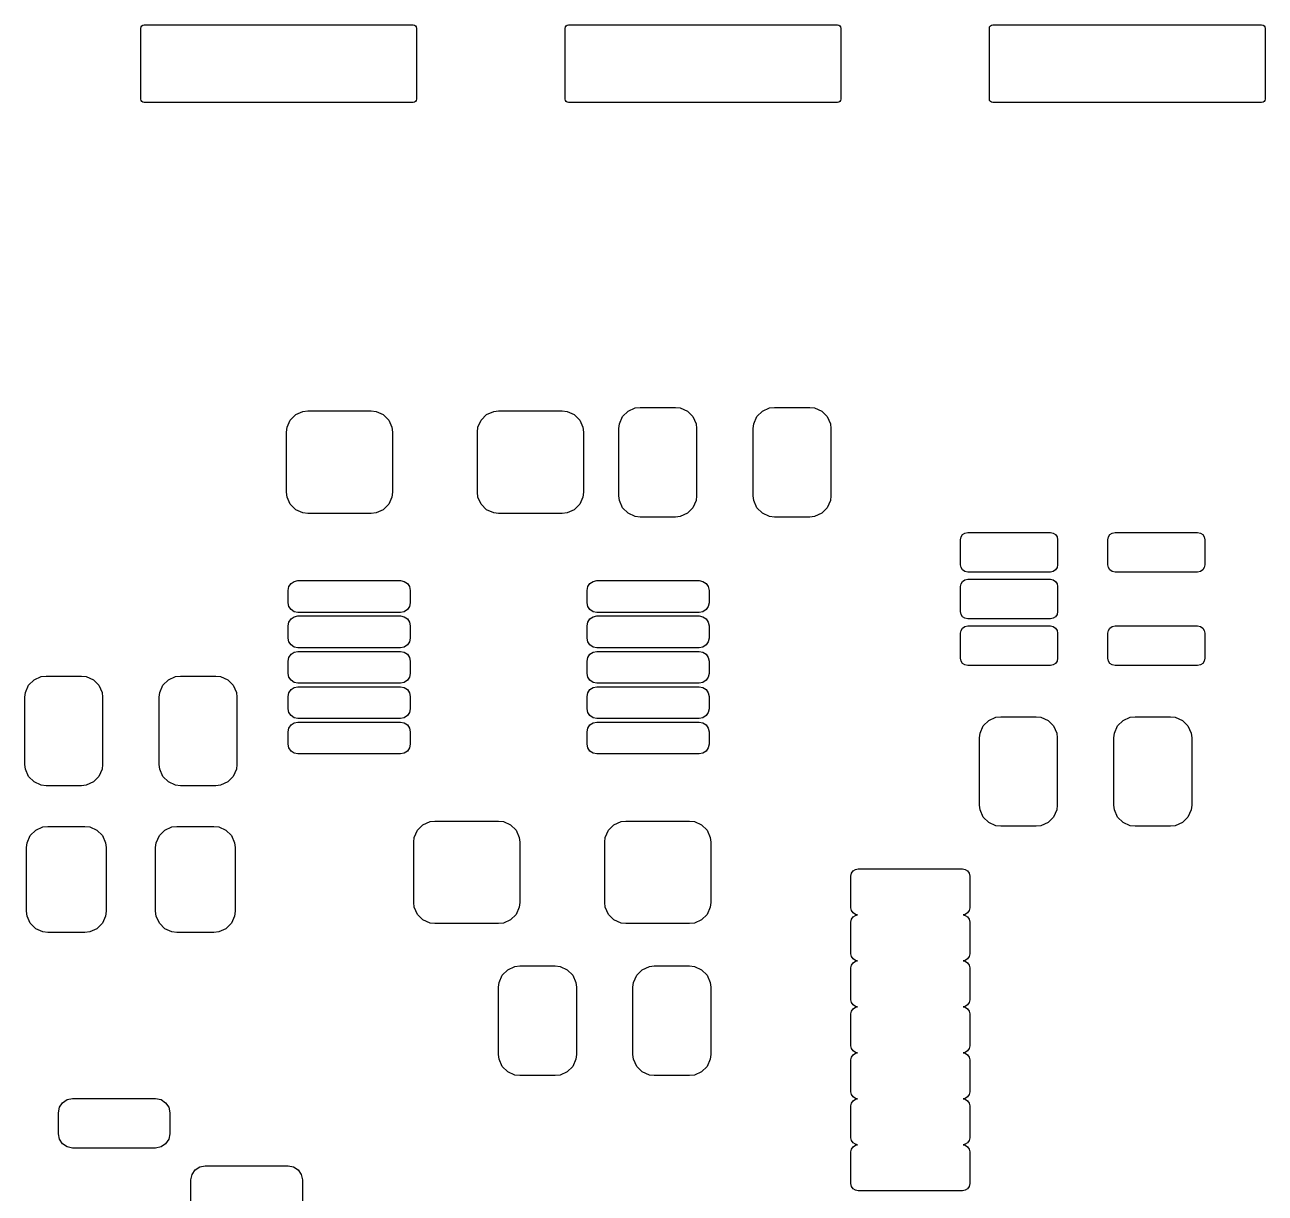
# Model space of a CAD drawing. Header units: inches. Extents: x 0.27 to 2.92, y 0.26 to 1.72.
# Drawn here: x 1.512 to 2.202, y 1.063 to 1.714 of the extents above; entities that cross this region are included whole.
import ezdxf

# ---------------------------------------------------------------- set-up
doc = ezdxf.new("R2010")
doc.units = ezdxf.units.IN
doc.header["$MEASUREMENT"] = 0
doc.layers.add('BLACK', color=250, linetype='CONTINUOUS')

msp = doc.modelspace()

# ---------------------------------------------------------------- linework, layer by layer
at = {"layer": 'BLACK', "linetype": 'CONTINUOUS'}
for p, q in [((1.57653, 1.71256), (1.57695, 1.7132)), ((1.57695, 1.7132), (1.57759, 1.71363)), ((1.57759, 1.71363), (1.57835, 1.71378)), ((1.57835, 1.71378), (1.72795, 1.71378)), ((1.72795, 1.71378), (1.72871, 1.71363)), ((1.72871, 1.71363), (1.72934, 1.7132)), ((1.72934, 1.7132), (1.72977, 1.71256)), ((1.81275, 1.71256), (1.81317, 1.7132)), ((1.81317, 1.7132), (1.81381, 1.71363)), ((1.81381, 1.71363), (1.81457, 1.71378)), ((1.81457, 1.71378), (1.96417, 1.71378)), ((1.96417, 1.71378), (1.96493, 1.71363)), ((1.96493, 1.71363), (1.96557, 1.7132)), ((1.96557, 1.7132), (1.96599, 1.71256)), ((2.04897, 1.71256), (2.0494, 1.7132)), ((2.0494, 1.7132), (2.05003, 1.71363)), ((2.05003, 1.71363), (2.05079, 1.71378)), ((2.05079, 1.71378), (2.20039, 1.71378)), ((2.20039, 1.71378), (2.20115, 1.71363)), ((2.20115, 1.71363), (2.20179, 1.7132)), ((2.20179, 1.7132), (2.20221, 1.71256)), ((1.57638, 1.71181), (1.57653, 1.71256)), ((1.57638, 1.67244), (1.57638, 1.71181)), ((1.72977, 1.71256), (1.72992, 1.71181)), ((1.72992, 1.71181), (1.72992, 1.67244)), ((1.8126, 1.71181), (1.81275, 1.71256)), ((1.8126, 1.67244), (1.8126, 1.71181)), ((1.96599, 1.71256), (1.96614, 1.71181)), ((1.96614, 1.71181), (1.96614, 1.67244)), ((2.04882, 1.71181), (2.04897, 1.71256)), ((2.04882, 1.67244), (2.04882, 1.71181)), ((2.20221, 1.71256), (2.20236, 1.71181)), ((2.20236, 1.71181), (2.20236, 1.67244)), ((1.57653, 1.67169), (1.57638, 1.67244)), ((1.57695, 1.67105), (1.57653, 1.67169)), ((1.72977, 1.67169), (1.72934, 1.67105)), ((1.72992, 1.67244), (1.72977, 1.67169)), ((1.81275, 1.67169), (1.8126, 1.67244)), ((1.81317, 1.67105), (1.81275, 1.67169)), ((1.96599, 1.67169), (1.96557, 1.67105)), ((1.96614, 1.67244), (1.96599, 1.67169)), ((2.04897, 1.67169), (2.04882, 1.67244)), ((2.0494, 1.67105), (2.04897, 1.67169)), ((2.20221, 1.67169), (2.20179, 1.67105)), ((2.20236, 1.67244), (2.20221, 1.67169)), ((1.57759, 1.67062), (1.57695, 1.67105)), ((1.57835, 1.67047), (1.57759, 1.67062)), ((1.72795, 1.67047), (1.57835, 1.67047)), ((1.72871, 1.67062), (1.72795, 1.67047)), ((1.72934, 1.67105), (1.72871, 1.67062)), ((1.81381, 1.67062), (1.81317, 1.67105)), ((1.81457, 1.67047), (1.81381, 1.67062)), ((1.96417, 1.67047), (1.81457, 1.67047)), ((1.96493, 1.67062), (1.96417, 1.67047)), ((1.96557, 1.67105), (1.96493, 1.67062)), ((2.05003, 1.67062), (2.0494, 1.67105)), ((2.05079, 1.67047), (2.05003, 1.67062)), ((2.20039, 1.67047), (2.05079, 1.67047)), ((2.20115, 1.67062), (2.20039, 1.67047)), ((2.20179, 1.67105), (2.20115, 1.67062)), ((1.66659, 1.49846), (1.66929, 1.49877)), ((1.66929, 1.49877), (1.70472, 1.49877)), ((1.70472, 1.49877), (1.70743, 1.49846)), ((1.77289, 1.49846), (1.77559, 1.49877)), ((1.77559, 1.49877), (1.81102, 1.49877)), ((1.81102, 1.49877), (1.81373, 1.49846)), ((1.84459, 1.4956), (1.84766, 1.49867)), ((1.84766, 1.49867), (1.85163, 1.50042)), ((1.85163, 1.50042), (1.85433, 1.50074)), ((1.85433, 1.50074), (1.87402, 1.50074)), ((1.87402, 1.50074), (1.87672, 1.50042)), ((1.87672, 1.50042), (1.88069, 1.49867)), ((1.88069, 1.49867), (1.88376, 1.4956)), ((1.91939, 1.4956), (1.92246, 1.49867)), ((1.92246, 1.49867), (1.92643, 1.50042)), ((1.92643, 1.50042), (1.92913, 1.50074)), ((1.92913, 1.50074), (1.94882, 1.50074)), ((1.94882, 1.50074), (1.95152, 1.50042)), ((1.95152, 1.50042), (1.95549, 1.49867)), ((1.95549, 1.49867), (1.95856, 1.4956)), ((1.65779, 1.48966), (1.65955, 1.49363)), ((1.65955, 1.49363), (1.66262, 1.4967)), ((1.66262, 1.4967), (1.66659, 1.49846)), ((1.70743, 1.49846), (1.7114, 1.4967)), ((1.7114, 1.4967), (1.71447, 1.49363)), ((1.71447, 1.49363), (1.71622, 1.48966)), ((1.76409, 1.48966), (1.76585, 1.49363)), ((1.76585, 1.49363), (1.76892, 1.4967)), ((1.76892, 1.4967), (1.77289, 1.49846)), ((1.81373, 1.49846), (1.8177, 1.4967)), ((1.8177, 1.4967), (1.82077, 1.49363)), ((1.82077, 1.49363), (1.82252, 1.48966)), ((1.84252, 1.48893), (1.84283, 1.49163)), ((1.84283, 1.49163), (1.84459, 1.4956)), ((1.88376, 1.4956), (1.88551, 1.49163)), ((1.88551, 1.49163), (1.88583, 1.48893)), ((1.91732, 1.48893), (1.91764, 1.49163)), ((1.91764, 1.49163), (1.91939, 1.4956)), ((1.95856, 1.4956), (1.96032, 1.49163)), ((1.96032, 1.49163), (1.96063, 1.48893)), ((1.65748, 1.48696), (1.65779, 1.48966)), ((1.65748, 1.45349), (1.65748, 1.48696)), ((1.71622, 1.48966), (1.71654, 1.48696)), ((1.71654, 1.48696), (1.71654, 1.45349)), ((1.76378, 1.48696), (1.76409, 1.48966)), ((1.76378, 1.45349), (1.76378, 1.48696)), ((1.82252, 1.48966), (1.82283, 1.48696)), ((1.82283, 1.48696), (1.82283, 1.45349)), ((1.84252, 1.45153), (1.84252, 1.48893)), ((1.88583, 1.48893), (1.88583, 1.45153)), ((1.91732, 1.45153), (1.91732, 1.48893)), ((1.96063, 1.48893), (1.96063, 1.45153)), ((1.65779, 1.45079), (1.65748, 1.45349)), ((1.65955, 1.44682), (1.65779, 1.45079)), ((1.71622, 1.45079), (1.71447, 1.44682)), ((1.71654, 1.45349), (1.71622, 1.45079)), ((1.76409, 1.45079), (1.76378, 1.45349)), ((1.76585, 1.44682), (1.76409, 1.45079)), ((1.82252, 1.45079), (1.82077, 1.44682)), ((1.82283, 1.45349), (1.82252, 1.45079)), ((1.84283, 1.44882), (1.84252, 1.45153)), ((1.88583, 1.45153), (1.88551, 1.44882)), ((1.91764, 1.44882), (1.91732, 1.45153)), ((1.96063, 1.45153), (1.96032, 1.44882)), ((1.66262, 1.44375), (1.65955, 1.44682)), ((1.66659, 1.442), (1.66262, 1.44375)), ((1.7114, 1.44375), (1.70743, 1.442)), ((1.71447, 1.44682), (1.7114, 1.44375)), ((1.76892, 1.44375), (1.76585, 1.44682)), ((1.77289, 1.442), (1.76892, 1.44375)), ((1.8177, 1.44375), (1.81373, 1.442)), ((1.82077, 1.44682), (1.8177, 1.44375)), ((1.84459, 1.44485), (1.84283, 1.44882)), ((1.84766, 1.44178), (1.84459, 1.44485)), ((1.88376, 1.44485), (1.88069, 1.44178)), ((1.88551, 1.44882), (1.88376, 1.44485)), ((1.91939, 1.44485), (1.91764, 1.44882)), ((1.92246, 1.44178), (1.91939, 1.44485)), ((1.95856, 1.44485), (1.95549, 1.44178)), ((1.96032, 1.44882), (1.95856, 1.44485)), ((1.66929, 1.44168), (1.66659, 1.442)), ((1.70472, 1.44168), (1.66929, 1.44168)), ((1.70743, 1.442), (1.70472, 1.44168)), ((1.77559, 1.44168), (1.77289, 1.442)), ((1.81102, 1.44168), (1.77559, 1.44168)), ((1.81373, 1.442), (1.81102, 1.44168)), ((1.85163, 1.44003), (1.84766, 1.44178)), ((1.85433, 1.43971), (1.85163, 1.44003)), ((1.87402, 1.43971), (1.85433, 1.43971)), ((1.87672, 1.44003), (1.87402, 1.43971)), ((1.88069, 1.44178), (1.87672, 1.44003)), ((1.92643, 1.44003), (1.92246, 1.44178)), ((1.92913, 1.43971), (1.92643, 1.44003)), ((1.94882, 1.43971), (1.92913, 1.43971)), ((1.95152, 1.44003), (1.94882, 1.43971)), ((1.95549, 1.44178), (1.95152, 1.44003)), ((2.03304, 1.42859), (2.03391, 1.42989)), ((2.03391, 1.42989), (2.03522, 1.43077)), ((2.03522, 1.43077), (2.03675, 1.43107)), ((2.03675, 1.43107), (2.08275, 1.43107)), ((2.08275, 1.43107), (2.08429, 1.43077)), ((2.08429, 1.43077), (2.08559, 1.42989)), ((2.08559, 1.42989), (2.08646, 1.42859)), ((2.11504, 1.42859), (2.11591, 1.42989)), ((2.11591, 1.42989), (2.11722, 1.43077)), ((2.11722, 1.43077), (2.11875, 1.43107)), ((2.11875, 1.43107), (2.16475, 1.43107)), ((2.16475, 1.43107), (2.16629, 1.43077)), ((2.16629, 1.43077), (2.16759, 1.42989)), ((2.16759, 1.42989), (2.16846, 1.42859)), ((2.03274, 1.42706), (2.03304, 1.42859)), ((2.03274, 1.41306), (2.03274, 1.42706)), ((2.08646, 1.42859), (2.08677, 1.42706)), ((2.08677, 1.42706), (2.08677, 1.41306)), ((2.11474, 1.42706), (2.11504, 1.42859)), ((2.11474, 1.41306), (2.11474, 1.42706)), ((2.16846, 1.42859), (2.16877, 1.42706)), ((2.16877, 1.42706), (2.16877, 1.41306)), ((2.03304, 1.41152), (2.03274, 1.41306)), ((2.03391, 1.41022), (2.03304, 1.41152)), ((2.03522, 1.40935), (2.03391, 1.41022)), ((2.03675, 1.40904), (2.03522, 1.40935)), ((2.08275, 1.40904), (2.03675, 1.40904)), ((2.08429, 1.40935), (2.08275, 1.40904)), ((2.08559, 1.41022), (2.08429, 1.40935)), ((2.08646, 1.41152), (2.08559, 1.41022)), ((2.08677, 1.41306), (2.08646, 1.41152)), ((2.11504, 1.41152), (2.11474, 1.41306)), ((2.11591, 1.41022), (2.11504, 1.41152)), ((2.11722, 1.40935), (2.11591, 1.41022)), ((2.11875, 1.40904), (2.11722, 1.40935)), ((2.16475, 1.40904), (2.11875, 1.40904)), ((2.16629, 1.40935), (2.16475, 1.40904)), ((2.16759, 1.41022), (2.16629, 1.40935)), ((2.16846, 1.41152), (2.16759, 1.41022)), ((2.16877, 1.41306), (2.16846, 1.41152)), ((1.65888, 1.40094), (1.66005, 1.4027)), ((1.66005, 1.4027), (1.66181, 1.40387)), ((1.66181, 1.40387), (1.66388, 1.40428)), ((1.66388, 1.40428), (1.72096, 1.40428)), ((1.72096, 1.40428), (1.72304, 1.40387)), ((1.72304, 1.40387), (1.72479, 1.4027)), ((1.72479, 1.4027), (1.72597, 1.40094)), ((1.82522, 1.40094), (1.82639, 1.4027)), ((1.82639, 1.4027), (1.82814, 1.40387)), ((1.82814, 1.40387), (1.83022, 1.40428)), ((1.83022, 1.40428), (1.8873, 1.40428)), ((1.8873, 1.40428), (1.88937, 1.40387)), ((1.88937, 1.40387), (1.89113, 1.4027)), ((1.89113, 1.4027), (1.8923, 1.40094)), ((2.03274, 1.40106), (2.03304, 1.40259)), ((2.03304, 1.40259), (2.03391, 1.40389)), ((2.03391, 1.40389), (2.03522, 1.40477)), ((2.03522, 1.40477), (2.03675, 1.40507)), ((2.03675, 1.40507), (2.08275, 1.40507)), ((2.08275, 1.40507), (2.08429, 1.40477)), ((2.08429, 1.40477), (2.08559, 1.40389)), ((2.08559, 1.40389), (2.08646, 1.40259)), ((2.08646, 1.40259), (2.08677, 1.40106)), ((1.65846, 1.39887), (1.65888, 1.40094)), ((1.65846, 1.39198), (1.65846, 1.39887)), ((1.72597, 1.40094), (1.72638, 1.39887)), ((1.72638, 1.39887), (1.72638, 1.39198)), ((1.8248, 1.39887), (1.82522, 1.40094)), ((1.8248, 1.39198), (1.8248, 1.39887)), ((1.8923, 1.40094), (1.89272, 1.39887)), ((1.89272, 1.39887), (1.89272, 1.39198)), ((2.03274, 1.38706), (2.03274, 1.40106)), ((2.08677, 1.40106), (2.08677, 1.38706)), ((1.65888, 1.38991), (1.65846, 1.39198)), ((1.66005, 1.38815), (1.65888, 1.38991)), ((1.66181, 1.38698), (1.66005, 1.38815)), ((1.72479, 1.38815), (1.72304, 1.38698)), ((1.72597, 1.38991), (1.72479, 1.38815)), ((1.72638, 1.39198), (1.72597, 1.38991)), ((1.82522, 1.38991), (1.8248, 1.39198)), ((1.82639, 1.38815), (1.82522, 1.38991)), ((1.82814, 1.38698), (1.82639, 1.38815)), ((1.89113, 1.38815), (1.88937, 1.38698)), ((1.8923, 1.38991), (1.89113, 1.38815)), ((1.89272, 1.39198), (1.8923, 1.38991)), ((1.65846, 1.37918), (1.65888, 1.38125)), ((1.65888, 1.38125), (1.66005, 1.38301)), ((1.66005, 1.38301), (1.66181, 1.38418)), ((1.66388, 1.38656), (1.66181, 1.38698)), ((1.66181, 1.38418), (1.66388, 1.3846)), ((1.72096, 1.38656), (1.66388, 1.38656)), ((1.66388, 1.3846), (1.72096, 1.3846)), ((1.72304, 1.38698), (1.72096, 1.38656)), ((1.72096, 1.3846), (1.72304, 1.38418)), ((1.72304, 1.38418), (1.72479, 1.38301)), ((1.72479, 1.38301), (1.72597, 1.38125)), ((1.72597, 1.38125), (1.72638, 1.37918)), ((1.8248, 1.37918), (1.82522, 1.38125)), ((1.82522, 1.38125), (1.82639, 1.38301)), ((1.82639, 1.38301), (1.82814, 1.38418)), ((1.83022, 1.38656), (1.82814, 1.38698)), ((1.82814, 1.38418), (1.83022, 1.3846)), ((1.8873, 1.38656), (1.83022, 1.38656)), ((1.83022, 1.3846), (1.8873, 1.3846)), ((1.88937, 1.38698), (1.8873, 1.38656)), ((1.8873, 1.3846), (1.88937, 1.38418)), ((1.88937, 1.38418), (1.89113, 1.38301)), ((1.89113, 1.38301), (1.8923, 1.38125)), ((1.8923, 1.38125), (1.89272, 1.37918)), ((2.03304, 1.38552), (2.03274, 1.38706)), ((2.03391, 1.38422), (2.03304, 1.38552)), ((2.03522, 1.38335), (2.03391, 1.38422)), ((2.03675, 1.38304), (2.03522, 1.38335)), ((2.08275, 1.38304), (2.03675, 1.38304)), ((2.08429, 1.38335), (2.08275, 1.38304)), ((2.08559, 1.38422), (2.08429, 1.38335)), ((2.08646, 1.38552), (2.08559, 1.38422)), ((2.08677, 1.38706), (2.08646, 1.38552)), ((1.65846, 1.37229), (1.65846, 1.37918)), ((1.72638, 1.37918), (1.72638, 1.37229)), ((1.8248, 1.37229), (1.8248, 1.37918)), ((1.89272, 1.37918), (1.89272, 1.37229)), ((2.03274, 1.37506), (2.03304, 1.37659)), ((2.03274, 1.36106), (2.03274, 1.37506)), ((2.03304, 1.37659), (2.03391, 1.37789)), ((2.03391, 1.37789), (2.03522, 1.37877)), ((2.03522, 1.37877), (2.03675, 1.37907)), ((2.03675, 1.37907), (2.08275, 1.37907)), ((2.08275, 1.37907), (2.08429, 1.37877)), ((2.08429, 1.37877), (2.08559, 1.37789)), ((2.08559, 1.37789), (2.08646, 1.37659)), ((2.08646, 1.37659), (2.08677, 1.37506)), ((2.08677, 1.37506), (2.08677, 1.36106)), ((2.11474, 1.37506), (2.11504, 1.37659)), ((2.11474, 1.36106), (2.11474, 1.37506)), ((2.11504, 1.37659), (2.11591, 1.37789)), ((2.11591, 1.37789), (2.11722, 1.37877)), ((2.11722, 1.37877), (2.11875, 1.37907)), ((2.11875, 1.37907), (2.16475, 1.37907)), ((2.16475, 1.37907), (2.16629, 1.37877)), ((2.16629, 1.37877), (2.16759, 1.37789)), ((2.16759, 1.37789), (2.16846, 1.37659)), ((2.16846, 1.37659), (2.16877, 1.37506)), ((2.16877, 1.37506), (2.16877, 1.36106)), ((1.65888, 1.37022), (1.65846, 1.37229)), ((1.66005, 1.36847), (1.65888, 1.37022)), ((1.66181, 1.36729), (1.66005, 1.36847)), ((1.66388, 1.36688), (1.66181, 1.36729)), ((1.72304, 1.36729), (1.72096, 1.36688)), ((1.72479, 1.36847), (1.72304, 1.36729)), ((1.72597, 1.37022), (1.72479, 1.36847)), ((1.72638, 1.37229), (1.72597, 1.37022)), ((1.82522, 1.37022), (1.8248, 1.37229)), ((1.82639, 1.36847), (1.82522, 1.37022)), ((1.82814, 1.36729), (1.82639, 1.36847)), ((1.83022, 1.36688), (1.82814, 1.36729)), ((1.88937, 1.36729), (1.8873, 1.36688)), ((1.89113, 1.36847), (1.88937, 1.36729)), ((1.8923, 1.37022), (1.89113, 1.36847)), ((1.89272, 1.37229), (1.8923, 1.37022)), ((1.65846, 1.3595), (1.65888, 1.36157)), ((1.65888, 1.36157), (1.66005, 1.36333)), ((1.66005, 1.36333), (1.66181, 1.3645)), ((1.66181, 1.3645), (1.66388, 1.36491)), ((1.72096, 1.36688), (1.66388, 1.36688)), ((1.66388, 1.36491), (1.72096, 1.36491)), ((1.72096, 1.36491), (1.72304, 1.3645)), ((1.72304, 1.3645), (1.72479, 1.36333)), ((1.72479, 1.36333), (1.72597, 1.36157)), ((1.72597, 1.36157), (1.72638, 1.3595)), ((1.8248, 1.3595), (1.82522, 1.36157)), ((1.82522, 1.36157), (1.82639, 1.36333)), ((1.82639, 1.36333), (1.82814, 1.3645)), ((1.82814, 1.3645), (1.83022, 1.36491)), ((1.8873, 1.36688), (1.83022, 1.36688)), ((1.83022, 1.36491), (1.8873, 1.36491)), ((1.8873, 1.36491), (1.88937, 1.3645)), ((1.88937, 1.3645), (1.89113, 1.36333)), ((1.89113, 1.36333), (1.8923, 1.36157)), ((1.8923, 1.36157), (1.89272, 1.3595)), ((2.03304, 1.35952), (2.03274, 1.36106)), ((2.08677, 1.36106), (2.08646, 1.35952)), ((2.11504, 1.35952), (2.11474, 1.36106)), ((2.16877, 1.36106), (2.16846, 1.35952)), ((1.65846, 1.35261), (1.65846, 1.3595)), ((1.72638, 1.3595), (1.72638, 1.35261)), ((1.8248, 1.35261), (1.8248, 1.3595)), ((1.89272, 1.3595), (1.89272, 1.35261)), ((2.03391, 1.35822), (2.03304, 1.35952)), ((2.03522, 1.35735), (2.03391, 1.35822)), ((2.03675, 1.35704), (2.03522, 1.35735)), ((2.08275, 1.35704), (2.03675, 1.35704)), ((2.08429, 1.35735), (2.08275, 1.35704)), ((2.08559, 1.35822), (2.08429, 1.35735)), ((2.08646, 1.35952), (2.08559, 1.35822)), ((2.11591, 1.35822), (2.11504, 1.35952)), ((2.11722, 1.35735), (2.11591, 1.35822)), ((2.11875, 1.35704), (2.11722, 1.35735)), ((2.16475, 1.35704), (2.11875, 1.35704)), ((2.16629, 1.35735), (2.16475, 1.35704)), ((2.16759, 1.35822), (2.16629, 1.35735)), ((2.16846, 1.35952), (2.16759, 1.35822)), ((1.51388, 1.346), (1.51695, 1.34906)), ((1.51695, 1.34906), (1.52092, 1.35082)), ((1.52092, 1.35082), (1.52362, 1.35113)), ((1.52362, 1.35113), (1.54331, 1.35113)), ((1.54331, 1.35113), (1.54601, 1.35082)), ((1.54601, 1.35082), (1.54998, 1.34906)), ((1.54998, 1.34906), (1.55305, 1.346)), ((1.58868, 1.346), (1.59175, 1.34906)), ((1.59175, 1.34906), (1.59572, 1.35082)), ((1.59572, 1.35082), (1.59843, 1.35113)), ((1.59843, 1.35113), (1.61811, 1.35113)), ((1.61811, 1.35113), (1.62081, 1.35082)), ((1.62081, 1.35082), (1.62479, 1.34906)), ((1.62479, 1.34906), (1.62785, 1.346)), ((1.65888, 1.35054), (1.65846, 1.35261)), ((1.66005, 1.34878), (1.65888, 1.35054)), ((1.66181, 1.34761), (1.66005, 1.34878)), ((1.66388, 1.34719), (1.66181, 1.34761)), ((1.72096, 1.34719), (1.66388, 1.34719)), ((1.72304, 1.34761), (1.72096, 1.34719)), ((1.72479, 1.34878), (1.72304, 1.34761)), ((1.72597, 1.35054), (1.72479, 1.34878)), ((1.72638, 1.35261), (1.72597, 1.35054)), ((1.82522, 1.35054), (1.8248, 1.35261)), ((1.82639, 1.34878), (1.82522, 1.35054)), ((1.82814, 1.34761), (1.82639, 1.34878)), ((1.83022, 1.34719), (1.82814, 1.34761)), ((1.8873, 1.34719), (1.83022, 1.34719)), ((1.88937, 1.34761), (1.8873, 1.34719)), ((1.89113, 1.34878), (1.88937, 1.34761)), ((1.8923, 1.35054), (1.89113, 1.34878)), ((1.89272, 1.35261), (1.8923, 1.35054)), ((1.51181, 1.33932), (1.51212, 1.34203)), ((1.51212, 1.34203), (1.51388, 1.346)), ((1.55305, 1.346), (1.5548, 1.34203)), ((1.5548, 1.34203), (1.55512, 1.33932)), ((1.58661, 1.33932), (1.58693, 1.34203)), ((1.58693, 1.34203), (1.58868, 1.346)), ((1.62785, 1.346), (1.62961, 1.34203)), ((1.62961, 1.34203), (1.62992, 1.33932)), ((1.65846, 1.33981), (1.65888, 1.34188)), ((1.65846, 1.33292), (1.65846, 1.33981)), ((1.65888, 1.34188), (1.66005, 1.34364)), ((1.66005, 1.34364), (1.66181, 1.34481)), ((1.66181, 1.34481), (1.66388, 1.34523)), ((1.66388, 1.34523), (1.72096, 1.34523)), ((1.72096, 1.34523), (1.72304, 1.34481)), ((1.72304, 1.34481), (1.72479, 1.34364)), ((1.72479, 1.34364), (1.72597, 1.34188)), ((1.72597, 1.34188), (1.72638, 1.33981)), ((1.72638, 1.33981), (1.72638, 1.33292)), ((1.8248, 1.33981), (1.82522, 1.34188)), ((1.8248, 1.33292), (1.8248, 1.33981)), ((1.82522, 1.34188), (1.82639, 1.34364)), ((1.82639, 1.34364), (1.82814, 1.34481)), ((1.82814, 1.34481), (1.83022, 1.34523)), ((1.83022, 1.34523), (1.8873, 1.34523)), ((1.8873, 1.34523), (1.88937, 1.34481)), ((1.88937, 1.34481), (1.89113, 1.34364)), ((1.89113, 1.34364), (1.8923, 1.34188)), ((1.8923, 1.34188), (1.89272, 1.33981)), ((1.89272, 1.33981), (1.89272, 1.33292)), ((1.51181, 1.30192), (1.51181, 1.33932)), ((1.55512, 1.33932), (1.55512, 1.30192)), ((1.58661, 1.30192), (1.58661, 1.33932)), ((1.62992, 1.33932), (1.62992, 1.30192)), ((1.65888, 1.33085), (1.65846, 1.33292)), ((1.72638, 1.33292), (1.72597, 1.33085)), ((1.82522, 1.33085), (1.8248, 1.33292)), ((1.89272, 1.33292), (1.8923, 1.33085)), ((1.66005, 1.3291), (1.65888, 1.33085)), ((1.66181, 1.32792), (1.66005, 1.3291)), ((1.66388, 1.32751), (1.66181, 1.32792)), ((1.72096, 1.32751), (1.66388, 1.32751)), ((1.72304, 1.32792), (1.72096, 1.32751)), ((1.72479, 1.3291), (1.72304, 1.32792)), ((1.72597, 1.33085), (1.72479, 1.3291)), ((1.82639, 1.3291), (1.82522, 1.33085)), ((1.82814, 1.32792), (1.82639, 1.3291)), ((1.83022, 1.32751), (1.82814, 1.32792)), ((1.8873, 1.32751), (1.83022, 1.32751)), ((1.88937, 1.32792), (1.8873, 1.32751)), ((1.89113, 1.3291), (1.88937, 1.32792)), ((1.8923, 1.33085), (1.89113, 1.3291)), ((2.0454, 1.32338), (2.04846, 1.32645)), ((2.04846, 1.32645), (2.05244, 1.32821)), ((2.05244, 1.32821), (2.05514, 1.32852)), ((2.05514, 1.32852), (2.07482, 1.32852)), ((2.07482, 1.32852), (2.07753, 1.32821)), ((2.07753, 1.32821), (2.0815, 1.32645)), ((2.0815, 1.32645), (2.08457, 1.32338)), ((2.1202, 1.32338), (2.12327, 1.32645)), ((2.12327, 1.32645), (2.12724, 1.32821)), ((2.12724, 1.32821), (2.12994, 1.32852)), ((2.12994, 1.32852), (2.14963, 1.32852)), ((2.14963, 1.32852), (2.15233, 1.32821)), ((2.15233, 1.32821), (2.1563, 1.32645)), ((2.1563, 1.32645), (2.15937, 1.32338)), ((1.65846, 1.32013), (1.65888, 1.3222)), ((1.65846, 1.31324), (1.65846, 1.32013)), ((1.65888, 1.3222), (1.66005, 1.32396)), ((1.66005, 1.32396), (1.66181, 1.32513)), ((1.66181, 1.32513), (1.66388, 1.32554)), ((1.66388, 1.32554), (1.72096, 1.32554)), ((1.72096, 1.32554), (1.72304, 1.32513)), ((1.72304, 1.32513), (1.72479, 1.32396)), ((1.72479, 1.32396), (1.72597, 1.3222)), ((1.72597, 1.3222), (1.72638, 1.32013)), ((1.72638, 1.32013), (1.72638, 1.31324)), ((1.8248, 1.32013), (1.82522, 1.3222)), ((1.8248, 1.31324), (1.8248, 1.32013)), ((1.82522, 1.3222), (1.82639, 1.32396)), ((1.82639, 1.32396), (1.82814, 1.32513)), ((1.82814, 1.32513), (1.83022, 1.32554)), ((1.83022, 1.32554), (1.8873, 1.32554)), ((1.8873, 1.32554), (1.88937, 1.32513)), ((1.88937, 1.32513), (1.89113, 1.32396)), ((1.89113, 1.32396), (1.8923, 1.3222)), ((1.8923, 1.3222), (1.89272, 1.32013)), ((1.89272, 1.32013), (1.89272, 1.31324)), ((2.04333, 1.31671), (2.04364, 1.31941)), ((2.04364, 1.31941), (2.0454, 1.32338)), ((2.08457, 1.32338), (2.08632, 1.31941)), ((2.08632, 1.31941), (2.08664, 1.31671)), ((2.11813, 1.31671), (2.11845, 1.31941)), ((2.11845, 1.31941), (2.1202, 1.32338)), ((2.15937, 1.32338), (2.16112, 1.31941)), ((2.16112, 1.31941), (2.16144, 1.31671)), ((1.65888, 1.31117), (1.65846, 1.31324)), ((1.72638, 1.31324), (1.72597, 1.31117)), ((1.82522, 1.31117), (1.8248, 1.31324)), ((1.89272, 1.31324), (1.8923, 1.31117)), ((2.04333, 1.27931), (2.04333, 1.31671)), ((2.08664, 1.31671), (2.08664, 1.27931)), ((2.11813, 1.27931), (2.11813, 1.31671)), ((2.16144, 1.31671), (2.16144, 1.27931)), ((1.66005, 1.30941), (1.65888, 1.31117)), ((1.66181, 1.30824), (1.66005, 1.30941)), ((1.66388, 1.30782), (1.66181, 1.30824)), ((1.72096, 1.30782), (1.66388, 1.30782)), ((1.72304, 1.30824), (1.72096, 1.30782)), ((1.72479, 1.30941), (1.72304, 1.30824)), ((1.72597, 1.31117), (1.72479, 1.30941)), ((1.82639, 1.30941), (1.82522, 1.31117)), ((1.82814, 1.30824), (1.82639, 1.30941)), ((1.83022, 1.30782), (1.82814, 1.30824)), ((1.8873, 1.30782), (1.83022, 1.30782)), ((1.88937, 1.30824), (1.8873, 1.30782)), ((1.89113, 1.30941), (1.88937, 1.30824)), ((1.8923, 1.31117), (1.89113, 1.30941)), ((1.51212, 1.29922), (1.51181, 1.30192)), ((1.51388, 1.29524), (1.51212, 1.29922)), ((1.5548, 1.29922), (1.55305, 1.29524)), ((1.55512, 1.30192), (1.5548, 1.29922)), ((1.58693, 1.29922), (1.58661, 1.30192)), ((1.58868, 1.29524), (1.58693, 1.29922)), ((1.62961, 1.29922), (1.62785, 1.29524)), ((1.62992, 1.30192), (1.62961, 1.29922)), ((1.51695, 1.29218), (1.51388, 1.29524)), ((1.52092, 1.29042), (1.51695, 1.29218)), ((1.54998, 1.29218), (1.54601, 1.29042)), ((1.55305, 1.29524), (1.54998, 1.29218)), ((1.59175, 1.29218), (1.58868, 1.29524)), ((1.59572, 1.29042), (1.59175, 1.29218)), ((1.62479, 1.29218), (1.62081, 1.29042)), ((1.62785, 1.29524), (1.62479, 1.29218)), ((1.52362, 1.29011), (1.52092, 1.29042)), ((1.54331, 1.29011), (1.52362, 1.29011)), ((1.54601, 1.29042), (1.54331, 1.29011)), ((1.59843, 1.29011), (1.59572, 1.29042)), ((1.61811, 1.29011), (1.59843, 1.29011)), ((1.62081, 1.29042), (1.61811, 1.29011)), ((2.04364, 1.2766), (2.04333, 1.27931)), ((2.08664, 1.27931), (2.08632, 1.2766)), ((2.11845, 1.2766), (2.11813, 1.27931)), ((2.16144, 1.27931), (2.16112, 1.2766)), ((2.0454, 1.27263), (2.04364, 1.2766)), ((2.04846, 1.26956), (2.0454, 1.27263)), ((2.08457, 1.27263), (2.0815, 1.26956)), ((2.08632, 1.2766), (2.08457, 1.27263)), ((2.1202, 1.27263), (2.11845, 1.2766)), ((2.12327, 1.26956), (2.1202, 1.27263)), ((2.15937, 1.27263), (2.1563, 1.26956)), ((2.16112, 1.2766), (2.15937, 1.27263)), ((1.51486, 1.26233), (1.51793, 1.2654)), ((1.51793, 1.2654), (1.5219, 1.26716)), ((1.5219, 1.26716), (1.52461, 1.26747)), ((1.52461, 1.26747), (1.54528, 1.26747)), ((1.54528, 1.26747), (1.54798, 1.26716)), ((1.54798, 1.26716), (1.55195, 1.2654)), ((1.55195, 1.2654), (1.55502, 1.26233)), ((1.58671, 1.26233), (1.58978, 1.2654)), ((1.58978, 1.2654), (1.59375, 1.26716)), ((1.59375, 1.26716), (1.59646, 1.26747)), ((1.59646, 1.26747), (1.61713, 1.26747)), ((1.61713, 1.26747), (1.61983, 1.26716)), ((1.61983, 1.26716), (1.6238, 1.2654)), ((1.6238, 1.2654), (1.62687, 1.26233)), ((1.72866, 1.26132), (1.73041, 1.26529)), ((1.73041, 1.26529), (1.73348, 1.26836)), ((1.73348, 1.26836), (1.73745, 1.27011)), ((1.73745, 1.27011), (1.74016, 1.27042)), ((1.74016, 1.27042), (1.77559, 1.27042)), ((1.77559, 1.27042), (1.77829, 1.27011)), ((1.77829, 1.27011), (1.78227, 1.26836)), ((1.78227, 1.26836), (1.78533, 1.26529)), ((1.78533, 1.26529), (1.78709, 1.26132)), ((1.83496, 1.26132), (1.83671, 1.26529)), ((1.83671, 1.26529), (1.83978, 1.26836)), ((1.83978, 1.26836), (1.84375, 1.27011)), ((1.84375, 1.27011), (1.84646, 1.27042)), ((1.84646, 1.27042), (1.88189, 1.27042)), ((1.88189, 1.27042), (1.88459, 1.27011)), ((1.88459, 1.27011), (1.88856, 1.26836)), ((1.88856, 1.26836), (1.89163, 1.26529)), ((1.89163, 1.26529), (1.89339, 1.26132)), ((2.05244, 1.26781), (2.04846, 1.26956)), ((2.05514, 1.2675), (2.05244, 1.26781)), ((2.07482, 1.2675), (2.05514, 1.2675)), ((2.07753, 1.26781), (2.07482, 1.2675)), ((2.0815, 1.26956), (2.07753, 1.26781)), ((2.12724, 1.26781), (2.12327, 1.26956)), ((2.12994, 1.2675), (2.12724, 1.26781)), ((2.14963, 1.2675), (2.12994, 1.2675)), ((2.15233, 1.26781), (2.14963, 1.2675)), ((2.1563, 1.26956), (2.15233, 1.26781)), ((1.5128, 1.25566), (1.51311, 1.25836)), ((1.51311, 1.25836), (1.51486, 1.26233)), ((1.55502, 1.26233), (1.55677, 1.25836)), ((1.55677, 1.25836), (1.55709, 1.25566)), ((1.58465, 1.25566), (1.58496, 1.25836)), ((1.58496, 1.25836), (1.58671, 1.26233)), ((1.62687, 1.26233), (1.62862, 1.25836)), ((1.62862, 1.25836), (1.62894, 1.25566)), ((1.72835, 1.25861), (1.72866, 1.26132)), ((1.72835, 1.22515), (1.72835, 1.25861)), ((1.78709, 1.26132), (1.7874, 1.25861)), ((1.7874, 1.25861), (1.7874, 1.22515)), ((1.83465, 1.25861), (1.83496, 1.26132)), ((1.83465, 1.22515), (1.83465, 1.25861)), ((1.89339, 1.26132), (1.8937, 1.25861)), ((1.8937, 1.25861), (1.8937, 1.22515)), ((1.5128, 1.22023), (1.5128, 1.25566)), ((1.55709, 1.25566), (1.55709, 1.22023)), ((1.58465, 1.22023), (1.58465, 1.25566)), ((1.62894, 1.25566), (1.62894, 1.22023)), ((1.97295, 1.24263), (1.97425, 1.2435)), ((1.97425, 1.2435), (1.97579, 1.24381)), ((1.97579, 1.24381), (2.03386, 1.24381)), ((2.03386, 1.24381), (2.0354, 1.2435)), ((2.0354, 1.2435), (2.0367, 1.24263)), ((1.97177, 1.23979), (1.97208, 1.24133)), ((1.97177, 1.22207), (1.97177, 1.23979)), ((1.97208, 1.24133), (1.97295, 1.24263)), ((2.0367, 1.24263), (2.03757, 1.24133)), ((2.03757, 1.24133), (2.03788, 1.23979)), ((2.03788, 1.23979), (2.03788, 1.22207)), ((1.72866, 1.22244), (1.72835, 1.22515)), ((1.73041, 1.21847), (1.72866, 1.22244)), ((1.78709, 1.22244), (1.78533, 1.21847)), ((1.7874, 1.22515), (1.78709, 1.22244)), ((1.83496, 1.22244), (1.83465, 1.22515)), ((1.83671, 1.21847), (1.83496, 1.22244)), ((1.89339, 1.22244), (1.89163, 1.21847)), ((1.8937, 1.22515), (1.89339, 1.22244)), ((1.51311, 1.21752), (1.5128, 1.22023)), ((1.51486, 1.21355), (1.51311, 1.21752)), ((1.55677, 1.21752), (1.55502, 1.21355)), ((1.55709, 1.22023), (1.55677, 1.21752)), ((1.58496, 1.21752), (1.58465, 1.22023)), ((1.58671, 1.21355), (1.58496, 1.21752)), ((1.62862, 1.21752), (1.62687, 1.21355)), ((1.62894, 1.22023), (1.62862, 1.21752)), ((1.73348, 1.2154), (1.73041, 1.21847)), ((1.73745, 1.21365), (1.73348, 1.2154)), ((1.78227, 1.2154), (1.77829, 1.21365)), ((1.78533, 1.21847), (1.78227, 1.2154)), ((1.83978, 1.2154), (1.83671, 1.21847)), ((1.84375, 1.21365), (1.83978, 1.2154)), ((1.88856, 1.2154), (1.88459, 1.21365)), ((1.89163, 1.21847), (1.88856, 1.2154)), ((1.97208, 1.22054), (1.97177, 1.22207)), ((1.97177, 1.2142), (1.97208, 1.21574)), ((1.97295, 1.21923), (1.97208, 1.22054)), ((1.97208, 1.21574), (1.97295, 1.21704)), ((1.97425, 1.21836), (1.97295, 1.21923)), ((1.97295, 1.21704), (1.97425, 1.21791)), ((1.97539, 1.21814), (1.97425, 1.21836)), ((1.97425, 1.21791), (1.97539, 1.21814)), ((2.0354, 1.21836), (2.03426, 1.21814)), ((2.03426, 1.21814), (2.0354, 1.21791)), ((2.0367, 1.21923), (2.0354, 1.21836)), ((2.0354, 1.21791), (2.0367, 1.21704)), ((2.03757, 1.22054), (2.0367, 1.21923)), ((2.0367, 1.21704), (2.03757, 1.21574)), ((2.03788, 1.22207), (2.03757, 1.22054)), ((2.03757, 1.21574), (2.03788, 1.2142)), ((1.51793, 1.21048), (1.51486, 1.21355)), ((1.5219, 1.20873), (1.51793, 1.21048)), ((1.52461, 1.20842), (1.5219, 1.20873)), ((1.54798, 1.20873), (1.54528, 1.20842)), ((1.55195, 1.21048), (1.54798, 1.20873)), ((1.55502, 1.21355), (1.55195, 1.21048)), ((1.58978, 1.21048), (1.58671, 1.21355)), ((1.59375, 1.20873), (1.58978, 1.21048)), ((1.59646, 1.20842), (1.59375, 1.20873)), ((1.61983, 1.20873), (1.61713, 1.20842)), ((1.6238, 1.21048), (1.61983, 1.20873)), ((1.62687, 1.21355), (1.6238, 1.21048)), ((1.74016, 1.21334), (1.73745, 1.21365)), ((1.77559, 1.21334), (1.74016, 1.21334)), ((1.77829, 1.21365), (1.77559, 1.21334)), ((1.84646, 1.21334), (1.84375, 1.21365)), ((1.88189, 1.21334), (1.84646, 1.21334)), ((1.88459, 1.21365), (1.88189, 1.21334)), ((1.97177, 1.19648), (1.97177, 1.2142)), ((2.03788, 1.2142), (2.03788, 1.19648)), ((1.54528, 1.20842), (1.52461, 1.20842)), ((1.61713, 1.20842), (1.59646, 1.20842)), ((1.97208, 1.19495), (1.97177, 1.19648)), ((1.97295, 1.19364), (1.97208, 1.19495)), ((2.03757, 1.19495), (2.0367, 1.19364)), ((2.03788, 1.19648), (2.03757, 1.19495)), ((1.78073, 1.18765), (1.7847, 1.1894)), ((1.7847, 1.1894), (1.7874, 1.18971)), ((1.7874, 1.18971), (1.80709, 1.18971)), ((1.80709, 1.18971), (1.80979, 1.1894)), ((1.80979, 1.1894), (1.81376, 1.18765)), ((1.85553, 1.18765), (1.8595, 1.1894)), ((1.8595, 1.1894), (1.8622, 1.18971)), ((1.8622, 1.18971), (1.88189, 1.18971)), ((1.88189, 1.18971), (1.88459, 1.1894)), ((1.88459, 1.1894), (1.88856, 1.18765)), ((1.97177, 1.18861), (1.97208, 1.19015)), ((1.97177, 1.17089), (1.97177, 1.18861)), ((1.97208, 1.19015), (1.97295, 1.19145)), ((1.97425, 1.19277), (1.97295, 1.19364)), ((1.97295, 1.19145), (1.97425, 1.19232)), ((1.97539, 1.19255), (1.97425, 1.19277)), ((1.97425, 1.19232), (1.97539, 1.19255)), ((2.0354, 1.19277), (2.03426, 1.19255)), ((2.03426, 1.19255), (2.0354, 1.19232)), ((2.0367, 1.19364), (2.0354, 1.19277)), ((2.0354, 1.19232), (2.0367, 1.19145)), ((2.0367, 1.19145), (2.03757, 1.19015)), ((2.03757, 1.19015), (2.03788, 1.18861)), ((2.03788, 1.18861), (2.03788, 1.17089)), ((1.7759, 1.18061), (1.77766, 1.18458)), ((1.77766, 1.18458), (1.78073, 1.18765)), ((1.81376, 1.18765), (1.81683, 1.18458)), ((1.81683, 1.18458), (1.81858, 1.18061)), ((1.85071, 1.18061), (1.85246, 1.18458)), ((1.85246, 1.18458), (1.85553, 1.18765)), ((1.88856, 1.18765), (1.89163, 1.18458)), ((1.89163, 1.18458), (1.89339, 1.18061)), ((1.77559, 1.1779), (1.7759, 1.18061)), ((1.77559, 1.1405), (1.77559, 1.1779)), ((1.81858, 1.18061), (1.8189, 1.1779)), ((1.8189, 1.1779), (1.8189, 1.1405)), ((1.85039, 1.1779), (1.85071, 1.18061)), ((1.85039, 1.1405), (1.85039, 1.1779)), ((1.89339, 1.18061), (1.8937, 1.1779)), ((1.8937, 1.1779), (1.8937, 1.1405)), ((1.97208, 1.16936), (1.97177, 1.17089)), ((1.97295, 1.16805), (1.97208, 1.16936)), ((1.97425, 1.16718), (1.97295, 1.16805)), ((1.97539, 1.16696), (1.97425, 1.16718)), ((2.0354, 1.16718), (2.03426, 1.16696)), ((2.0367, 1.16805), (2.0354, 1.16718)), ((2.03757, 1.16936), (2.0367, 1.16805)), ((2.03788, 1.17089), (2.03757, 1.16936)), ((1.97177, 1.16302), (1.97208, 1.16455)), ((1.97177, 1.1453), (1.97177, 1.16302)), ((1.97208, 1.16455), (1.97295, 1.16586)), ((1.97295, 1.16586), (1.97425, 1.16673)), ((1.97425, 1.16673), (1.97539, 1.16696)), ((2.03426, 1.16696), (2.0354, 1.16673)), ((2.0354, 1.16673), (2.0367, 1.16586)), ((2.0367, 1.16586), (2.03757, 1.16455)), ((2.03757, 1.16455), (2.03788, 1.16302)), ((2.03788, 1.16302), (2.03788, 1.1453)), ((1.7759, 1.1378), (1.77559, 1.1405)), ((1.8189, 1.1405), (1.81858, 1.1378)), ((1.85071, 1.1378), (1.85039, 1.1405)), ((1.8937, 1.1405), (1.89339, 1.1378)), ((1.97208, 1.14376), (1.97177, 1.1453)), ((1.97295, 1.14246), (1.97208, 1.14376)), ((1.97208, 1.13896), (1.97295, 1.14027)), ((1.97425, 1.14159), (1.97295, 1.14246)), ((1.97295, 1.14027), (1.97425, 1.14114)), ((1.97539, 1.14136), (1.97425, 1.14159)), ((1.97425, 1.14114), (1.97539, 1.14136)), ((2.0354, 1.14159), (2.03426, 1.14136)), ((2.03426, 1.14136), (2.0354, 1.14114)), ((2.0367, 1.14246), (2.0354, 1.14159)), ((2.0354, 1.14114), (2.0367, 1.14027)), ((2.03757, 1.14376), (2.0367, 1.14246)), ((2.0367, 1.14027), (2.03757, 1.13896)), ((2.03788, 1.1453), (2.03757, 1.14376)), ((1.77766, 1.13383), (1.7759, 1.1378)), ((1.78073, 1.13076), (1.77766, 1.13383)), ((1.81683, 1.13383), (1.81376, 1.13076)), ((1.81858, 1.1378), (1.81683, 1.13383)), ((1.85246, 1.13383), (1.85071, 1.1378)), ((1.85553, 1.13076), (1.85246, 1.13383)), ((1.89163, 1.13383), (1.88856, 1.13076)), ((1.89339, 1.1378), (1.89163, 1.13383)), ((1.97177, 1.13743), (1.97208, 1.13896)), ((1.97177, 1.11971), (1.97177, 1.13743)), ((2.03757, 1.13896), (2.03788, 1.13743)), ((2.03788, 1.13743), (2.03788, 1.11971)), ((1.7847, 1.129), (1.78073, 1.13076)), ((1.7874, 1.12869), (1.7847, 1.129)), ((1.80709, 1.12869), (1.7874, 1.12869)), ((1.80979, 1.129), (1.80709, 1.12869)), ((1.81376, 1.13076), (1.80979, 1.129)), ((1.8595, 1.129), (1.85553, 1.13076)), ((1.8622, 1.12869), (1.8595, 1.129)), ((1.88189, 1.12869), (1.8622, 1.12869)), ((1.88459, 1.129), (1.88189, 1.12869)), ((1.88856, 1.13076), (1.88459, 1.129)), ((1.97208, 1.11817), (1.97177, 1.11971)), ((2.03788, 1.11971), (2.03757, 1.11817)), ((1.53111, 1.11103), (1.53282, 1.11359)), ((1.53282, 1.11359), (1.53537, 1.1153)), ((1.53537, 1.1153), (1.53839, 1.1159)), ((1.53839, 1.1159), (1.58465, 1.1159)), ((1.58465, 1.1159), (1.58766, 1.1153)), ((1.58766, 1.1153), (1.59021, 1.11359)), ((1.59021, 1.11359), (1.59192, 1.11103)), ((1.97177, 1.11184), (1.97208, 1.11337)), ((1.97177, 1.09412), (1.97177, 1.11184)), ((1.97295, 1.11687), (1.97208, 1.11817)), ((1.97208, 1.11337), (1.97295, 1.11468)), ((1.97425, 1.116), (1.97295, 1.11687)), ((1.97295, 1.11468), (1.97425, 1.11555)), ((1.97539, 1.11577), (1.97425, 1.116)), ((1.97425, 1.11555), (1.97539, 1.11577)), ((2.0354, 1.116), (2.03426, 1.11577)), ((2.03426, 1.11577), (2.0354, 1.11555)), ((2.0367, 1.11687), (2.0354, 1.116)), ((2.0354, 1.11555), (2.0367, 1.11468)), ((2.03757, 1.11817), (2.0367, 1.11687)), ((2.0367, 1.11468), (2.03757, 1.11337)), ((2.03757, 1.11337), (2.03788, 1.11184)), ((2.03788, 1.11184), (2.03788, 1.09412)), ((1.53051, 1.10802), (1.53111, 1.11103)), ((1.53051, 1.09621), (1.53051, 1.10802)), ((1.59192, 1.11103), (1.59252, 1.10802)), ((1.59252, 1.10802), (1.59252, 1.09621)), ((1.53111, 1.0932), (1.53051, 1.09621)), ((1.53282, 1.09064), (1.53111, 1.0932)), ((1.59192, 1.0932), (1.59021, 1.09064)), ((1.59252, 1.09621), (1.59192, 1.0932)), ((1.97208, 1.09258), (1.97177, 1.09412)), ((1.97295, 1.09128), (1.97208, 1.09258)), ((1.97425, 1.09041), (1.97295, 1.09128)), ((2.0367, 1.09128), (2.0354, 1.09041)), ((2.03757, 1.09258), (2.0367, 1.09128)), ((2.03788, 1.09412), (2.03757, 1.09258)), ((1.53537, 1.08894), (1.53282, 1.09064)), ((1.53839, 1.08834), (1.53537, 1.08894)), ((1.58465, 1.08834), (1.53839, 1.08834)), ((1.58766, 1.08894), (1.58465, 1.08834)), ((1.59021, 1.09064), (1.58766, 1.08894)), ((1.97177, 1.08625), (1.97208, 1.08778)), ((1.97177, 1.06853), (1.97177, 1.08625)), ((1.97208, 1.08778), (1.97295, 1.08909)), ((1.97295, 1.08909), (1.97425, 1.08996)), ((1.97539, 1.09018), (1.97425, 1.09041)), ((1.97425, 1.08996), (1.97539, 1.09018)), ((2.0354, 1.09041), (2.03426, 1.09018)), ((2.03426, 1.09018), (2.0354, 1.08996)), ((2.0354, 1.08996), (2.0367, 1.08909)), ((2.0367, 1.08909), (2.03757, 1.08778)), ((2.03757, 1.08778), (2.03788, 1.08625)), ((2.03788, 1.08625), (2.03788, 1.06853)), ((1.60664, 1.07619), (1.60919, 1.07789)), ((1.60919, 1.07789), (1.6122, 1.07849)), ((1.6122, 1.07849), (1.65846, 1.07849)), ((1.65846, 1.07849), (1.66148, 1.07789)), ((1.66148, 1.07789), (1.66403, 1.07619)), ((1.60433, 1.07062), (1.60493, 1.07363)), ((1.60433, 1.05881), (1.60433, 1.07062)), ((1.60493, 1.07363), (1.60664, 1.07619)), ((1.66403, 1.07619), (1.66574, 1.07363)), ((1.66574, 1.07363), (1.66634, 1.07062)), ((1.66634, 1.07062), (1.66634, 1.05881)), ((1.97208, 1.06699), (1.97177, 1.06853)), ((1.97295, 1.06569), (1.97208, 1.06699)), ((1.97425, 1.06482), (1.97295, 1.06569)), ((1.97579, 1.06451), (1.97425, 1.06482)), ((2.03386, 1.06451), (1.97579, 1.06451)), ((2.0354, 1.06482), (2.03386, 1.06451)), ((2.0367, 1.06569), (2.0354, 1.06482)), ((2.03757, 1.06699), (2.0367, 1.06569)), ((2.03788, 1.06853), (2.03757, 1.06699))]:
    msp.add_line(p, q, dxfattribs=at)

doc.saveas('drawing.dxf')
